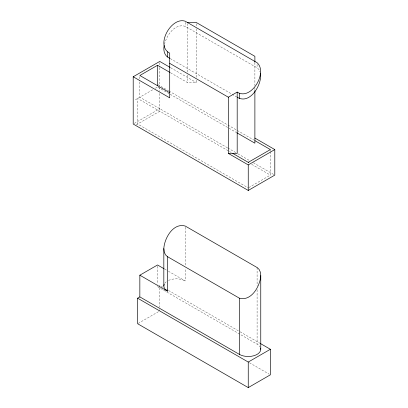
<?xml version="1.0" encoding="UTF-8"?>
<svg xmlns="http://www.w3.org/2000/svg" width="408" height="408" viewBox="0 0 408 408"><rect width="100%" height="100%" fill="white"/><g stroke="black" fill="none" stroke-linecap="round" stroke-linejoin="round"><path stroke-width="0.31" stroke-dasharray="2.04 1.53" d="M164.434 44.278C166.683 35.425 174.675 23.19 185.196 26.311L257.096 67.825L259.085 69.666L260.34 72.43M135.415 99.756L153.25 89.459M155.392 88.225L157.539 86.986M134.288 123.4L159.752 108.701M136.298 124.792L159.752 111.251L159.752 91.938M248.788 187.583L270.371 175.119L270.371 151.445M138.169 323.422L159.752 310.962L159.752 309.713M170.575 72.792L187.405 82.513L196.258 82.513L196.258 79.351M170.258 58.558L236.64 96.885M170.646 67.728L196.258 82.513M157.983 84.686L168.55 90.785M169.101 91.106L227.389 124.756M227.939 125.078L236.737 130.157M237.288 130.473L253.786 139.995M158.09 87.302L169.636 93.968M170.187 94.289L228.485 127.944M229.036 128.265L236.186 132.391M227.46 147.788L139.842 97.201L139.842 81.692M227.837 148.007L235.717 152.556M237.915 153.826L249.477 160.502M253.332 162.726L273.697 174.486M231.295 152.561L137.629 98.481L137.629 124.027L248.248 187.894M251.66 164.317L270.371 175.119M164.587 269.045L167.841 270.922M168.387 271.238L185.196 280.944L185.196 268.316M163.052 287.319L159.752 285.411L159.752 287.283M166.357 289.226L168.004 290.18M168.555 290.496L239.552 331.485M240.103 331.806L259.916 343.24M157.539 286.691L257.096 344.168A12.515 7.227 0 0 1 260.34 347.407M249.461 362.753L269.27 374.192M270.371 149.573L270.371 150.817M257.096 64.418L257.096 67.825M257.096 267.531L257.096 285.896M257.096 289.7L257.096 344.168M254.888 62.572L254.888 85.476M254.888 87.45L254.888 90.551M196.258 23.74L196.258 26.27M196.258 28.795L196.258 78.724M187.405 23.613L187.405 72.41M187.405 74.939L187.405 82.513M185.196 22.338L185.196 26.311M185.196 227.276L185.196 265.792M159.752 62.699L159.752 67.111M159.752 67.738L159.752 86.011M159.752 86.955L159.752 91.316M159.752 287.905L159.752 307.219M157.539 266.215L157.539 284.208M139.842 76.73L139.842 81.07M164.781 283.285A12.515 7.227 0 0 1 167.494 280.944M168.468 280.439A12.515 7.227 0 0 1 185.196 280.944"/><path stroke-width="0.61" d="M164.195 45.446C163.027 50.368 164.546 56.35 169.708 58.242M163.827 286.049L163.827 248.569C164.353 238.354 173.14 222.62 185.196 226.017L257.096 267.531L259.085 269.372L260.34 272.136L260.763 275.63L260.763 349.279M260.763 275.63C260.243 285.845 251.456 301.583 239.399 298.187L167.494 256.673L165.505 254.827L164.256 252.062L163.827 248.569M254.888 138.077L274.798 149.573L274.798 175.119L248.248 190.449L133.202 124.027L133.202 76.765L159.752 61.435L170.105 67.412M170.029 72.481L157.539 65.27L139.842 75.49L169.708 92.733M169.708 63.352L228.337 97.201L237.186 92.091C251.032 101.164 268.112 72.471 257.096 62.715L185.196 21.201C171.238 16.544 154.928 45.681 169.708 53.132L169.708 97.843L133.202 76.765M248.248 162.348L270.371 149.573L254.888 140.632M228.337 97.201L228.337 153.408L248.248 164.903L274.798 149.573M260.656 348.335A12.515 7.227 0 0 1 253.786 355.761A12.515 7.227 0 0 1 239.399 354.389L139.842 296.907L139.842 275.196L157.539 264.976L164.047 268.734M260.467 343.561L270.371 349.279L270.371 374.825L248.248 387.6L137.629 323.733L137.629 298.187L139.842 296.907M137.629 298.187L248.248 362.054L270.371 349.279M187.405 22.476L196.258 22.476L254.888 56.324L254.888 62.031M228.337 153.408L237.186 153.408L237.186 92.091M237.186 97.201C249.859 105.213 262.237 84.527 260.477 73.598M236.737 132.707L254.888 143.188L254.888 90.551M232.764 153.408L248.911 162.731M139.842 275.196L167.494 291.159L167.494 256.673M248.248 164.903L248.248 190.449M248.248 362.054L248.248 387.6M239.399 93.371L239.399 98.481M239.399 298.187L239.399 354.389M167.494 51.857L167.494 56.967M157.539 65.27L157.539 85.741M167.494 291.159A12.515 7.227 0 0 1 164.256 284.182"/></g></svg>
